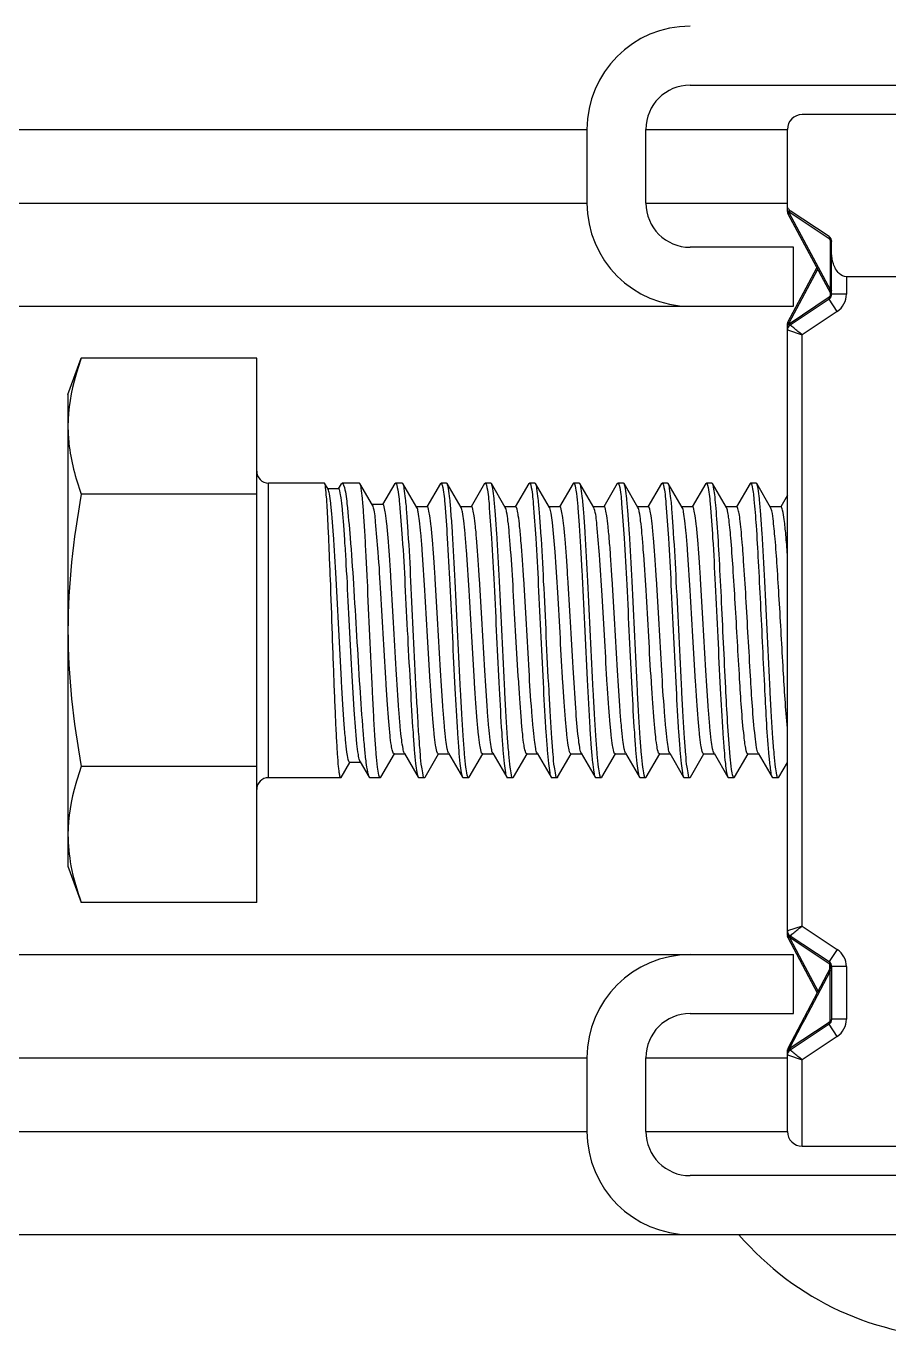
# Model space of a CAD drawing. Extents: x 1247970 to 1725648, y 860327 to 1277876.
# Drawn here: x 1322258.9 to 1322407.8, y 1196348.7 to 1196575.2 of the extents above; entities that cross this region are included whole.
import ezdxf

# ---------------------------------------------------------------- set-up
doc = ezdxf.new("R2010")
doc.units = 0
doc.header["$LTSCALE"] = 1000
doc.header["$MEASUREMENT"] = 0
doc.layers.get('0').update_dxf_attribs({"color": 254})
doc.layers.add('TK', color=4, linetype='Continuous')

# ---------------------------------------------------------------- blocks, each defined once
blk = doc.blocks.new('A$C7BF01818')
at = {"linetype": 'Continuous'}
for p, q in [((1709.85, 3075.53), (1882.92, 3075.53)), ((1764.83, 3070.44), (1729.19, 3070.44)), ((-2095.18, 3067.89), (1692.03, 3067.89)), ((1692.03, 3067.89), (1692.03, 3055.16)), ((1702.22, 3067.89), (1726.65, 3067.89)), ((1702.22, 3055.16), (1702.22, 3067.89)), ((1726.65, 3054.59), (1726.65, 3067.89)), ((-2095.18, 3055.16), (1692.03, 3055.16)), ((1702.22, 3055.16), (1726.65, 3055.16)), ((1726.65, 3053.68), (1726.65, 3054.41)), ((1726.78, 3053.5), (1726.82, 3053.49)), ((1733.88, 3048.98), (1726.94, 3053.61)), ((1726.94, 3053.43), (1726.94, 3053.61)), ((1733.83, 3049.36), (1727.1, 3053.84)), ((1726.74, 3053.32), (1726.94, 3053.43)), ((1726.74, 3053.32), (1734.1, 3039.58)), ((1726.82, 3053.49), (1726.93, 3053.48)), ((1726.94, 3053.43), (1734, 3040.25)), ((1727.67, 3047.53), (1709.85, 3047.53)), ((1727.67, 3037.35), (1727.67, 3047.53)), ((1734, 3048.77), (1734, 3040.25)), ((1734.28, 3039.42), (1734.28, 3048.51)), ((1726.74, 3034.61), (1731.75, 3043.97)), ((1726.94, 3034.5), (1731.88, 3043.73)), ((1764.83, 3042.44), (1736.83, 3042.44)), ((1736.83, 3042.44), (1736.83, 3039.42)), ((1734, 3040.25), (1734.05, 3040.02)), ((1734.05, 3040.02), (1734.1, 3039.82)), ((1726.94, 3034.32), (1733.88, 3038.95)), ((1733.83, 3038.57), (1727.1, 3034.09)), ((1735.24, 3036.46), (1733.83, 3038.57)), ((1734, 3039.78), (1734, 3039.17)), ((1734, 3039.17), (1734.2, 3039.25)), ((1734.1, 3039.82), (1734.12, 3039.74)), ((1736.83, 3039.42), (1734.28, 3039.42)), ((-2130.81, 3037.35), (1727.67, 3037.35)), ((1735.24, 3036.46), (1729.19, 3032.42)), ((1726.65, 3033.25), (1726.65, 3034.25)), ((1726.65, 2928.65), (1726.65, 3033.24)), ((1726.65, 3033.24), (1729.19, 3032.42)), ((1726.94, 3034.5), (1726.74, 3034.61)), ((1726.78, 3034.43), (1726.82, 3034.44)), ((1726.82, 3034.44), (1726.93, 3034.45)), ((1726.94, 3034.32), (1726.94, 3034.5)), ((1729.19, 2930.29), (1729.19, 3032.42)), ((1602.44, 3022.08), (1604.74, 3028.38)), ((1635.02, 3028.38), (1604.74, 3028.38)), ((1635.02, 2934.33), (1635.02, 3028.38)), ((1602.44, 3022.08), (1602.44, 2940.63)), ((1646.7, 3006.81), (1637.06, 3006.81)), ((1646.7, 3006.81), (1637.06, 3006.81)), ((1637.06, 2955.9), (1637.06, 3006.81)), ((1646.75, 3006.77), (1646.7, 3006.81)), ((1647.35, 3005.74), (1646.75, 3006.77)), ((1649.58, 3006.66), (1649.1, 3005.83)), ((1649.58, 3006.66), (1649.76, 3006.81)), ((1652.77, 3006.81), (1649.76, 3006.81)), ((1652.77, 3006.81), (1649.76, 3006.81)), ((1652.85, 3006.74), (1652.77, 3006.81)), ((1655.02, 3003), (1652.85, 3006.74)), ((1658.84, 3006.7), (1656.75, 3003.1)), ((1658.84, 3006.7), (1658.96, 3006.81)), ((1660.16, 3006.81), (1658.96, 3006.81)), ((1660.16, 3006.81), (1658.96, 3006.81)), ((1660.26, 3006.72), (1660.16, 3006.81)), ((1662.67, 3002.58), (1660.26, 3006.72)), ((1666.74, 3006.72), (1664.4, 3002.68)), ((1666.74, 3006.72), (1666.84, 3006.81)), ((1667.79, 3006.81), (1666.84, 3006.81)), ((1667.79, 3006.81), (1666.84, 3006.81)), ((1667.89, 3006.72), (1667.79, 3006.81)), ((1670.3, 3002.58), (1667.89, 3006.72)), ((1674.37, 3006.72), (1672.03, 3002.68)), ((1674.37, 3006.72), (1674.47, 3006.81)), ((1675.43, 3006.81), (1674.47, 3006.81)), ((1675.43, 3006.81), (1674.47, 3006.81)), ((1675.53, 3006.72), (1675.43, 3006.81)), ((1677.94, 3002.58), (1675.53, 3006.72)), ((1682.01, 3006.72), (1679.67, 3002.68)), ((1682.01, 3006.72), (1682.11, 3006.81)), ((1683.06, 3006.81), (1682.11, 3006.81)), ((1683.06, 3006.81), (1682.11, 3006.81)), ((1683.16, 3006.72), (1683.06, 3006.81)), ((1685.57, 3002.58), (1683.16, 3006.72)), ((1689.64, 3006.72), (1687.3, 3002.68)), ((1689.64, 3006.72), (1689.74, 3006.81)), ((1690.7, 3006.81), (1689.74, 3006.81)), ((1690.8, 3006.72), (1690.7, 3006.81)), ((1693.21, 3002.58), (1690.8, 3006.72)), ((1697.28, 3006.72), (1694.94, 3002.68)), ((1697.28, 3006.72), (1697.38, 3006.81)), ((1698.34, 3006.81), (1697.38, 3006.81)), ((1698.34, 3006.81), (1697.38, 3006.81)), ((1698.44, 3006.72), (1698.34, 3006.81)), ((1700.84, 3002.58), (1698.44, 3006.72)), ((1704.91, 3006.72), (1702.57, 3002.68)), ((1704.91, 3006.72), (1705.01, 3006.81)), ((1705.97, 3006.81), (1705.01, 3006.81)), ((1705.97, 3006.81), (1705.01, 3006.81)), ((1706.07, 3006.72), (1705.97, 3006.81)), ((1708.48, 3002.58), (1706.07, 3006.72)), ((1712.55, 3006.72), (1710.21, 3002.68)), ((1712.55, 3006.72), (1712.65, 3006.81)), ((1713.61, 3006.81), (1712.65, 3006.81)), ((1713.61, 3006.81), (1712.65, 3006.81)), ((1713.71, 3006.72), (1713.61, 3006.81)), ((1716.12, 3002.58), (1713.71, 3006.72)), ((1720.19, 3006.72), (1717.85, 3002.68)), ((1720.19, 3006.72), (1720.29, 3006.81)), ((1721.24, 3006.81), (1720.29, 3006.81)), ((1721.24, 3006.81), (1720.29, 3006.81)), ((1721.34, 3006.72), (1721.24, 3006.81)), ((1723.75, 3002.58), (1721.34, 3006.72)), ((1635.02, 3004.87), (1604.74, 3004.87)), ((1649.15, 3005.83), (1647.3, 3005.83)), ((1726.65, 3004.7), (1725.48, 3002.68)), ((1656.81, 3003.1), (1654.96, 3003.1)), ((1655.1, 3002.81), (1655.02, 3003)), ((1664.46, 3002.68), (1662.61, 3002.68)), ((1672.09, 3002.68), (1670.24, 3002.68)), ((1679.73, 3002.68), (1677.88, 3002.68)), ((1687.36, 3002.68), (1685.51, 3002.68)), ((1685.61, 3002.51), (1685.57, 3002.58)), ((1695, 3002.68), (1693.15, 3002.68)), ((1693.3, 3002.37), (1693.21, 3002.58)), ((1702.63, 3002.68), (1700.78, 3002.68)), ((1710.27, 3002.68), (1708.42, 3002.68)), ((1717.91, 3002.68), (1716.06, 3002.68)), ((1725.54, 3002.68), (1723.69, 3002.68)), ((1723.81, 3002.44), (1723.75, 3002.58)), ((1649.6, 2955.96), (1651.11, 2958.56)), ((1651.07, 2958.59), (1652.92, 2958.59)), ((1651.11, 2958.56), (1651.13, 2958.59)), ((1652.87, 2958.68), (1652.8, 2958.84)), ((1652.87, 2958.68), (1654.41, 2956.03)), ((1656.44, 2955.99), (1658.79, 2960.01)), ((1658.73, 2960.01), (1660.58, 2960.01)), ((1660.52, 2960.12), (1662.91, 2955.99)), ((1664.08, 2955.99), (1666.42, 2960.03)), ((1666.37, 2960.03), (1668.21, 2960.03)), ((1668.15, 2960.13), (1670.55, 2955.99)), ((1671.71, 2955.99), (1674.06, 2960.03)), ((1674, 2960.03), (1675.85, 2960.03)), ((1675.79, 2960.13), (1678.19, 2955.99)), ((1679.35, 2955.99), (1681.7, 2960.03)), ((1681.64, 2960.03), (1683.49, 2960.03)), ((1683.43, 2960.13), (1685.83, 2955.99)), ((1686.98, 2955.99), (1689.33, 2960.03)), ((1689.27, 2960.03), (1691.12, 2960.03)), ((1691.06, 2960.13), (1691.01, 2960.23)), ((1691.06, 2960.13), (1693.46, 2955.99)), ((1694.62, 2955.99), (1696.97, 2960.03)), ((1696.91, 2960.03), (1698.76, 2960.03)), ((1698.7, 2960.13), (1701.1, 2955.99)), ((1702.25, 2955.99), (1704.6, 2960.03)), ((1704.54, 2960.03), (1706.39, 2960.03)), ((1706.33, 2960.13), (1708.73, 2955.99)), ((1709.89, 2955.99), (1712.24, 2960.03)), ((1712.18, 2960.03), (1714.03, 2960.03)), ((1713.97, 2960.13), (1716.37, 2955.99)), ((1717.52, 2955.99), (1719.87, 2960.03)), ((1719.81, 2960.03), (1721.66, 2960.03)), ((1721.6, 2960.13), (1724, 2955.99)), ((1725.16, 2955.99), (1726.65, 2958.55)), ((1635.02, 2957.84), (1604.74, 2957.84)), ((1649.54, 2955.9), (1637.06, 2955.9)), ((1649.54, 2955.9), (1637.06, 2955.9)), ((1649.6, 2955.96), (1649.54, 2955.9)), ((1654.41, 2956.03), (1654.55, 2955.9)), ((1656.35, 2955.9), (1654.55, 2955.9)), ((1656.35, 2955.9), (1654.55, 2955.9)), ((1656.44, 2955.99), (1656.35, 2955.9)), ((1662.91, 2955.99), (1663.01, 2955.9)), ((1663.98, 2955.9), (1663.01, 2955.9)), ((1663.98, 2955.9), (1663.01, 2955.9)), ((1664.08, 2955.99), (1663.98, 2955.9)), ((1670.55, 2955.99), (1670.65, 2955.9)), ((1671.61, 2955.9), (1670.65, 2955.9)), ((1671.61, 2955.9), (1670.65, 2955.9)), ((1671.71, 2955.99), (1671.61, 2955.9)), ((1678.19, 2955.99), (1678.29, 2955.9)), ((1679.25, 2955.9), (1678.29, 2955.9)), ((1679.25, 2955.9), (1678.29, 2955.9)), ((1679.35, 2955.99), (1679.25, 2955.9)), ((1685.83, 2955.99), (1685.93, 2955.9)), ((1686.88, 2955.9), (1685.93, 2955.9)), ((1686.88, 2955.9), (1685.93, 2955.9)), ((1686.95, 2955.94), (1686.88, 2955.9)), ((1686.98, 2955.99), (1686.95, 2955.94)), ((1693.46, 2955.99), (1693.56, 2955.9)), ((1694.52, 2955.9), (1693.56, 2955.9)), ((1694.52, 2955.9), (1693.56, 2955.9)), ((1694.62, 2955.99), (1694.52, 2955.9)), ((1701.1, 2955.99), (1701.2, 2955.9)), ((1702.15, 2955.9), (1701.2, 2955.9)), ((1702.15, 2955.9), (1701.2, 2955.9)), ((1702.25, 2955.99), (1702.15, 2955.9)), ((1708.73, 2955.99), (1708.83, 2955.9)), ((1709.79, 2955.9), (1708.83, 2955.9)), ((1709.79, 2955.9), (1708.83, 2955.9)), ((1709.89, 2955.99), (1709.79, 2955.9)), ((1716.37, 2955.99), (1716.47, 2955.9)), ((1717.42, 2955.9), (1716.47, 2955.9)), ((1717.42, 2955.9), (1716.47, 2955.9)), ((1717.52, 2955.99), (1717.42, 2955.9)), ((1724, 2955.99), (1724.1, 2955.9)), ((1725.06, 2955.9), (1724.1, 2955.9)), ((1725.06, 2955.9), (1724.1, 2955.9)), ((1725.16, 2955.99), (1725.06, 2955.9)), ((1602.44, 2940.63), (1604.74, 2934.33)), ((1635.02, 2934.33), (1604.74, 2934.33)), ((1729.19, 2930.29), (1726.65, 2929.47)), ((1726.68, 2929.06), (1726.65, 2929.47)), ((1726.78, 2928.71), (1726.68, 2929.06)), ((1729.19, 2930.29), (1735.24, 2926.25)), ((1726.74, 2928.3), (1726.66, 2928.53)), ((1726.74, 2928.3), (1726.94, 2928.4)), ((1726.74, 2928.3), (1731.79, 2918.74)), ((1726.75, 2928.5), (1726.77, 2928.49)), ((1726.77, 2928.49), (1726.82, 2928.47)), ((1726.82, 2928.47), (1726.87, 2928.47)), ((1726.87, 2928.47), (1726.93, 2928.46)), ((1726.98, 2928.56), (1726.89, 2928.43)), ((1727, 2928.54), (1726.91, 2928.41)), ((1726.94, 2928.4), (1726.92, 2928.42)), ((1726.99, 2928.34), (1726.94, 2928.4)), ((1727.05, 2928.49), (1726.96, 2928.35)), ((1727.14, 2928.23), (1726.99, 2928.34)), ((1726.99, 2928.34), (1729.2, 2924.16)), ((1727.02, 2928.68), (1727.07, 2928.62)), ((1727.1, 2928.62), (1733.83, 2924.14)), ((1727.17, 2928.4), (1727.1, 2928.25)), ((1733.87, 2923.74), (1727.14, 2928.23)), ((-2130.81, 2925.36), (1727.67, 2925.36)), ((1727.67, 2915.18), (1727.67, 2925.36)), ((1735.24, 2926.25), (1733.83, 2924.14)), ((1734.1, 2923.13), (1726.74, 2909.17)), ((1729.2, 2924.16), (1731.93, 2919)), ((1729.63, 2914.15), (1734, 2922.46)), ((1733.9, 2923.92), (1733.83, 2923.77)), ((1733.98, 2922.89), (1733.98, 2923.53)), ((1734.14, 2923.47), (1733.97, 2923.49)), ((1734, 2922.46), (1734.05, 2922.69)), ((1734.01, 2913.95), (1734, 2922.46)), ((1734.05, 2922.69), (1734.1, 2922.89)), ((1734.18, 2923.05), (1734.1, 2923.01)), ((1734.1, 2922.89), (1734.12, 2922.97)), ((1734.2, 2923.44), (1734.14, 2923.47)), ((1736.83, 2923.29), (1734.28, 2923.29)), ((1734.28, 2923.29), (1734.28, 2914.2)), ((1736.83, 2923.29), (1736.83, 2914.2)), ((1709.85, 2915.18), (1727.67, 2915.18)), ((1727, 2909.15), (1729.21, 2913.35)), ((1733.83, 2913.35), (1727.1, 2908.86)), ((1727.14, 2909.26), (1733.67, 2913.59)), ((1729.21, 2913.35), (1729.63, 2914.15)), ((1733.67, 2913.59), (1733.9, 2913.74)), ((1735.24, 2911.23), (1733.83, 2913.35)), ((1736.83, 2914.2), (1734.28, 2914.2)), ((1735.24, 2911.23), (1729.19, 2907.2)), ((1726.65, 2894.82), (1726.65, 2908.82)), ((1726.74, 2909.17), (1726.66, 2908.94)), ((1726.72, 2908.41), (1726.87, 2908.85)), ((1726.89, 2909.1), (1726.74, 2909.18)), ((1726.79, 2909.01), (1726.95, 2909.06)), ((1726.95, 2909.06), (1726.89, 2909.1)), ((1726.89, 2908.93), (1726.93, 2909.07)), ((1726.93, 2909.07), (1726.97, 2909.11)), ((1727.05, 2909), (1726.96, 2909.13)), ((1726.97, 2909.11), (1727, 2909.15)), ((1727, 2909.15), (1727.14, 2909.26)), ((-2129.79, 2907.54), (1692.03, 2907.54)), ((1692.03, 2907.54), (1692.03, 2894.82)), ((1702.22, 2907.54), (1726.65, 2907.54)), ((1702.22, 2894.82), (1702.22, 2907.54)), ((1726.65, 2908.02), (1729.19, 2907.2)), ((1729.19, 2892.27), (1729.19, 2907.2)), ((-2129.79, 2894.82), (1692.03, 2894.82)), ((1702.22, 2894.82), (1726.65, 2894.82)), ((1729.19, 2892.27), (1764.83, 2892.27)), ((1882.92, 2887.18), (1709.85, 2887.18)), ((-2286.06, 2877), (1882.92, 2877))]:
    blk.add_line(p, q, dxfattribs=at)
for points in [[(1733.88, 3048.98), (1733.91, 3048.96), (1733.93, 3048.94), (1733.94, 3048.92), (1733.96, 3048.9), (1733.97, 3048.87), (1733.99, 3048.84), (1733.99, 3048.8), (1734, 3048.77)], [(1734, 3039.17), (1734, 3039.14), (1733.99, 3039.11), (1733.98, 3039.08), (1733.97, 3039.06), (1733.96, 3039.03), (1733.94, 3039), (1733.91, 3038.98), (1733.88, 3038.95)], [(1733.98, 2923.53), (1733.98, 2923.56), (1733.97, 2923.59), (1733.96, 2923.62), (1733.95, 2923.66), (1733.93, 2923.69), (1733.9, 2923.72), (1733.87, 2923.74)], [(1733.9, 2913.74), (1733.93, 2913.76), (1733.95, 2913.78), (1733.97, 2913.8), (1733.99, 2913.83), (1734, 2913.87), (1734.01, 2913.91), (1734.01, 2913.95)]]:
    blk.add_lwpolyline(points, dxfattribs=at)
for centre, radius, start, end in [((1709.85, 3067.89), 17.82, 90, 180), ((1709.85, 3067.89), 7.64, 90, 180), ((1729.19, 3067.89), 2.55, 90, 180), ((1709.85, 3055.16), 17.82, 180, 270), ((1709.85, 3055.16), 7.64, 180, 270), ((1727.41, 3053.68), 0.764, 180, 208.1839), ((1727.67, 3054.69), 1.02, 215.4223, 236.3099), ((1726.97, 3054.37), 0.899, 267.1829, 268.3102), ((1733.27, 3048.51), 1.02, 0, 56.3099), ((1733.43, 3048.71), 0.764, 4.2888, 27.2678), ((1733.27, 3039.42), 1.02, 303.6901, 0), ((1733.43, 3039.22), 0.764, 309.7814, 28.1839), ((1733.27, 3039.42), 3.56, 303.6901, 0), ((1727.41, 3034.25), 0.764, 151.8161, 180), ((1727.67, 3033.24), 1.02, 123.6901, 180), ((1726.97, 3033.56), 0.899, 91.6961, 92.8199), ((1637.06, 3008.84), 2.04, 180, 270), ((1637.06, 2953.87), 2.04, 90, 180), ((1727.67, 2929.47), 1.02, 180, 236.3099), ((1727.4, 2928.65), 0.755, 180.0682, 189.4738), ((1728.42, 2929.32), 1.75, 200.3577, 204.6838), ((1728.26, 2929.25), 1.57, 204.7071, 208.0118), ((1728.14, 2929.18), 1.44, 208.005, 212.0404), ((1709.85, 2907.54), 17.82, 90, 180), ((1733.27, 2923.29), 3.56, 0, 56.3099), ((1733.27, 2923.29), 1.02, 0, 56.3099), ((1733.43, 2923.48), 0.764, 332.1663, 50.2379), ((1709.85, 2907.54), 7.64, 90, 180), ((1733.27, 2914.2), 1.02, 303.6901, 0), ((1733.43, 2914), 0.764, 316.3858, 355.1019), ((1733.27, 2914.2), 3.56, 303.6901, 0), ((1727.4, 2908.82), 0.755, 170.5445, 179.9316), ((1727.67, 2908.02), 1.02, 123.6901, 180), ((1705.16, 2915.5), 22.7, 342.9798, 343.1822), ((1709.85, 2894.82), 17.82, 180, 270), ((1709.85, 2894.82), 7.64, 180, 270), ((1729.19, 2894.82), 2.55, 180, 270), ((1756.94, 2910.09), 50.9, 220.5827, 270)]:
    blk.add_arc(centre, radius, start, end, dxfattribs=at)
for points in [[(1726.84, 3054.1), (1726.74, 3054.24), (1726.65, 3054.41), (1726.65, 3054.59)], [(1726.94, 3053.61), (1726.84, 3053.64), (1726.68, 3053.67), (1726.68, 3053.77)], [(1733.88, 3038.95), (1733.91, 3038.86), (1733.97, 3038.71), (1733.89, 3038.65)], [(1734.12, 3039.74), (1734.18, 3039.69), (1734.27, 3039.62), (1734.27, 3039.53)], [(1726.94, 3034.32), (1726.84, 3034.29), (1726.68, 3034.26), (1726.68, 3034.16)], [(1604.74, 3004.87), (1603.33, 2997.12), (1602.44, 2989.23), (1602.44, 2981.35)], [(1602.44, 2981.35), (1602.44, 2973.48), (1603.33, 2965.59), (1604.74, 2957.84)], [(1602.44, 2946.09), (1602.44, 2944.29), (1602.62, 2942.48), (1602.95, 2940.71)], [(1602.95, 2940.71), (1603.36, 2938.54), (1603.98, 2936.41), (1604.74, 2934.33)], [(1726.65, 2908.02), (1726.65, 2908.15), (1726.68, 2908.29), (1726.72, 2908.41)]]:
    blk.add_open_spline(points, degree=3, dxfattribs=at)
for points, knots in [([(1726.65, 3053.68), (1726.65, 3053.65), (1726.66, 3053.56), (1726.74, 3053.52), (1726.78, 3053.5)], [0, 0, 0, 0, 0.428024, 1, 1, 1, 1]), ([(1726.68, 3053.77), (1726.68, 3053.78), (1726.7, 3053.81), (1726.72, 3053.83), (1726.74, 3053.84)], [0, 0, 0, 0, 0.398851, 1, 1, 1, 1]), ([(1726.94, 3053.61), (1726.92, 3053.69), (1726.88, 3053.91), (1727.06, 3053.87), (1727.1, 3053.84)], [0, 0, 0, 0, 0.652818, 1, 1, 1, 1]), ([(1733.88, 3048.98), (1733.9, 3049.05), (1733.94, 3049.15), (1733.9, 3049.3), (1733.83, 3049.28), (1733.8, 3049.27)], [0, 0, 0, 0, 0.597266, 0.7795, 1, 1, 1, 1]), ([(1734, 3048.77), (1734.07, 3048.74), (1734.17, 3048.72), (1734.27, 3048.6), (1734.22, 3048.55), (1734.19, 3048.54)], [0, 0, 0, 0, 0.597112, 0.779449, 1, 1, 1, 1]), ([(1736.83, 3042.44), (1736.37, 3042.44), (1735.3, 3043.04), (1734.51, 3044.61), (1734.28, 3045.87), (1734.28, 3046.48)], [0, 0, 0, 0, 0.269246, 0.644112, 1, 1, 1, 1]), ([(1734, 3040.25), (1734.07, 3040.23), (1734.17, 3040.21), (1734.27, 3040.09), (1734.22, 3040.04), (1734.19, 3040.03)], [0, 0, 0, 0, 0.597112, 0.779449, 1, 1, 1, 1]), ([(1733.89, 3038.65), (1733.88, 3038.65), (1733.85, 3038.64), (1733.82, 3038.65), (1733.8, 3038.66)], [0, 0, 0, 0, 0.397127, 1, 1, 1, 1]), ([(1734.12, 3039.74), (1734.13, 3039.7), (1734.14, 3039.66), (1734.1, 3039.58), (1734.11, 3039.58)], [0, 0, 0, 0, 0.746688, 1, 1, 1, 1]), ([(1726.65, 3034.25), (1726.65, 3034.28), (1726.66, 3034.37), (1726.74, 3034.42), (1726.78, 3034.43)], [0, 0, 0, 0, 0.428037, 1, 1, 1, 1]), ([(1726.68, 3034.16), (1726.68, 3034.15), (1726.7, 3034.12), (1726.72, 3034.1), (1726.74, 3034.09)], [0, 0, 0, 0, 0.398814, 1, 1, 1, 1]), ([(1727.1, 3034.09), (1727.07, 3034.06), (1726.89, 3034.03), (1726.92, 3034.24), (1726.94, 3034.32)], [0, 0, 0, 0, 0.340985, 1, 1, 1, 1]), ([(1729.19, 3032.42), (1728.71, 3032.81), (1727.99, 3033.34), (1727.33, 3033.94), (1727.1, 3034.09)], [0, 0, 0, 0, 0.698346, 1, 1, 1, 1]), ([(1604.74, 3028.38), (1604.39, 3027.42), (1603.13, 3023.62), (1602.44, 3019.6), (1602.44, 3016.62)], [0, 0, 0, 0, 0.255696, 1, 1, 1, 1]), ([(1602.44, 3016.62), (1602.44, 3015.63), (1602.66, 3011.63), (1603.71, 3007.7), (1604.74, 3004.87)], [0, 0, 0, 0, 0.246324, 1, 1, 1, 1]), ([(1649.54, 2955.9), (1649.49, 2955.9), (1649.41, 2956.11), (1649.33, 2956.43), (1649.24, 2957.04), (1649.11, 2958.25), (1648.96, 2960.31), (1648.78, 2963.33), (1648.61, 2967.02), (1648.44, 2971.24), (1648.26, 2975.84), (1648.03, 2982.22), (1647.82, 2988.52), (1647.58, 2994.5), (1647.42, 2998.36), (1647.25, 3001.59), (1647.13, 3004.09), (1646.92, 3005.7), (1646.88, 3006.55), (1646.75, 3006.77)], [0, 0, 0, 0, 0.002951, 0.010116, 0.021738, 0.037762, 0.082448, 0.142583, 0.215964, 0.299879, 0.391229, 0.486637, 0.675466, 0.7619, 0.838668, 0.90293, 0.952317, 0.985033, 1, 1, 1, 1]), ([(1649.76, 3006.81), (1649.78, 3006.81), (1649.94, 3006.73), (1649.99, 3006.55), (1650.03, 3006.42)], [0, 0, 0, 0, 0.150035, 1, 1, 1, 1]), ([(1650.03, 3006.42), (1650.39, 3005.42), (1650.69, 3002.34), (1651.26, 2996.69), (1651.74, 2989.04), (1652.27, 2980.44), (1652.77, 2971.95), (1653.21, 2965.45), (1653.59, 2961.12), (1653.83, 2958.76), (1654.09, 2957.14), (1654.26, 2956.29), (1654.41, 2956.03)], [0, 0, 0, 0, 0.06307, 0.180701, 0.338356, 0.516131, 0.69152, 0.842311, 0.902341, 0.949485, 0.982305, 1, 1, 1, 1]), ([(1656.35, 2955.9), (1656.29, 2955.9), (1656.19, 2956.1), (1656.04, 2956.67), (1655.84, 2958.05), (1655.64, 2960.25), (1655.42, 2963.25), (1655.2, 2966.91), (1654.9, 2972.7), (1654.55, 2980.46), (1654.21, 2988.27), (1653.92, 2994.24), (1653.71, 2998.12), (1653.5, 3001.38), (1653.32, 3003.93), (1653.09, 3005.61), (1652.99, 3006.49), (1652.85, 3006.74)], [0, 0, 0, 0, 0.003203, 0.010405, 0.037848, 0.082099, 0.141628, 0.214286, 0.297431, 0.48276, 0.670759, 0.75715, 0.834182, 0.89904, 0.949368, 0.983374, 1, 1, 1, 1]), ([(1658.96, 3006.81), (1658.98, 3006.81), (1659.13, 3006.72), (1659.15, 3006.55), (1659.19, 3006.42)], [0, 0, 0, 0, 0.135886, 1, 1, 1, 1]), ([(1659.19, 3006.42), (1659.5, 3005.39), (1659.74, 3002.3), (1660.23, 2996.6), (1660.64, 2988.9), (1661.08, 2980.25), (1661.52, 2971.74), (1661.89, 2965.24), (1662.21, 2960.93), (1662.41, 2958.61), (1662.64, 2957.06), (1662.77, 2956.23), (1662.91, 2955.99)], [0, 0, 0, 0, 0.063375, 0.181971, 0.340855, 0.519717, 0.695659, 0.846147, 0.905638, 0.951967, 0.983694, 1, 1, 1, 1]), ([(1663.98, 2955.9), (1663.8, 2955.9), (1663.69, 2956.81), (1663.44, 2957.92), (1663.25, 2960.28), (1663.02, 2963.2), (1662.8, 2966.86), (1662.48, 2972.62), (1662.11, 2980.36), (1661.68, 2989.46), (1661.31, 2996.54), (1660.98, 3001.28), (1660.78, 3003.84), (1660.53, 3005.56), (1660.41, 3006.46), (1660.26, 3006.72)], [0, 0, 0, 0, 0.010167, 0.037489, 0.081532, 0.140785, 0.213126, 0.295935, 0.480654, 0.668333, 0.831919, 0.89709, 0.947898, 0.98255, 1, 1, 1, 1]), ([(1666.84, 3006.81), (1666.86, 3006.81), (1666.99, 3006.72), (1667.01, 3006.55), (1667.05, 3006.43)], [0, 0, 0, 0, 0.128921, 1, 1, 1, 1]), ([(1667.05, 3006.43), (1667.33, 3005.4), (1667.55, 3002.32), (1668, 2996.61), (1668.38, 2988.91), (1668.8, 2980.25), (1669.21, 2971.73), (1669.56, 2965.23), (1669.87, 2960.92), (1670.07, 2958.6), (1670.29, 2957.05), (1670.42, 2956.23), (1670.55, 2955.99)], [0, 0, 0, 0, 0.063087, 0.181639, 0.340635, 0.519701, 0.695835, 0.84643, 0.905918, 0.952201, 0.983834, 1, 1, 1, 1]), ([(1671.61, 2955.9), (1671.44, 2955.9), (1671.33, 2956.81), (1671.08, 2957.92), (1670.89, 2960.28), (1670.66, 2963.2), (1670.44, 2966.86), (1670.12, 2972.62), (1669.75, 2980.36), (1669.31, 2989.46), (1668.95, 2996.54), (1668.61, 3001.28), (1668.41, 3003.84), (1668.17, 3005.56), (1668.04, 3006.46), (1667.89, 3006.72)], [0, 0, 0, 0, 0.010167, 0.03749, 0.081534, 0.140787, 0.213129, 0.295938, 0.480653, 0.668329, 0.831916, 0.897087, 0.947896, 0.982549, 1, 1, 1, 1]), ([(1674.47, 3006.81), (1674.49, 3006.81), (1674.63, 3006.72), (1674.65, 3006.55), (1674.68, 3006.42)], [0, 0, 0, 0, 0.128235, 1, 1, 1, 1]), ([(1674.68, 3006.42), (1674.97, 3005.39), (1675.19, 3002.3), (1675.64, 2996.59), (1676.02, 2988.89), (1676.44, 2980.23), (1676.85, 2971.72), (1677.2, 2965.22), (1677.51, 2960.91), (1677.7, 2958.6), (1677.93, 2957.05), (1678.05, 2956.23), (1678.19, 2955.99)], [0, 0, 0, 0, 0.063316, 0.181997, 0.341025, 0.520037, 0.696067, 0.846552, 0.905991, 0.952236, 0.983844, 1, 1, 1, 1]), ([(1679.25, 2955.9), (1679.07, 2955.9), (1678.97, 2956.81), (1678.71, 2957.92), (1678.53, 2960.28), (1678.29, 2963.2), (1678.07, 2966.86), (1677.75, 2972.62), (1677.39, 2980.36), (1676.95, 2989.46), (1676.58, 2996.54), (1676.25, 3001.28), (1676.05, 3003.84), (1675.8, 3005.56), (1675.68, 3006.46), (1675.53, 3006.72)], [0, 0, 0, 0, 0.010168, 0.037491, 0.081536, 0.140789, 0.21313, 0.295938, 0.480653, 0.668326, 0.831916, 0.897088, 0.947896, 0.982549, 1, 1, 1, 1]), ([(1682.11, 3006.81), (1682.13, 3006.81), (1682.27, 3006.72), (1682.29, 3006.55), (1682.32, 3006.42)], [0, 0, 0, 0, 0.128295, 1, 1, 1, 1]), ([(1682.32, 3006.42), (1682.6, 3005.39), (1682.82, 3002.3), (1683.28, 2996.59), (1683.65, 2988.89), (1684.07, 2980.23), (1684.48, 2971.72), (1684.83, 2965.22), (1685.15, 2960.91), (1685.34, 2958.6), (1685.57, 2957.05), (1685.69, 2956.23), (1685.83, 2955.99)], [0, 0, 0, 0, 0.063296, 0.181967, 0.340994, 0.520007, 0.696046, 0.846539, 0.905983, 0.952231, 0.983843, 1, 1, 1, 1]), ([(1686.88, 2955.9), (1686.71, 2955.9), (1686.6, 2956.81), (1686.35, 2957.92), (1686.16, 2960.28), (1685.93, 2963.2), (1685.71, 2966.86), (1685.39, 2972.62), (1685.02, 2980.36), (1684.59, 2989.46), (1684.22, 2996.54), (1683.88, 3001.28), (1683.68, 3003.84), (1683.44, 3005.56), (1683.31, 3006.46), (1683.16, 3006.72)], [0, 0, 0, 0, 0.010168, 0.037491, 0.081536, 0.140789, 0.213127, 0.295934, 0.48065, 0.668323, 0.831915, 0.897089, 0.947897, 0.982549, 1, 1, 1, 1]), ([(1689.74, 3006.81), (1689.92, 3006.81), (1690.02, 3005.9), (1690.28, 3004.79), (1690.46, 3002.43), (1690.7, 2999.51), (1690.92, 2995.85), (1691.24, 2990.09), (1691.6, 2982.35), (1692.04, 2973.25), (1692.41, 2966.17), (1692.74, 2961.43), (1692.94, 2958.87), (1693.19, 2957.15), (1693.31, 2956.25), (1693.46, 2955.99)], [0, 0, 0, 0, 0.010166, 0.037484, 0.08152, 0.140763, 0.213093, 0.295889, 0.480581, 0.668245, 0.831839, 0.897021, 0.947847, 0.982523, 1, 1, 1, 1]), ([(1694.52, 2955.9), (1694.34, 2955.9), (1694.24, 2956.81), (1693.98, 2957.92), (1693.8, 2960.28), (1693.56, 2963.2), (1693.34, 2966.86), (1693.03, 2972.62), (1692.66, 2980.36), (1692.22, 2989.46), (1691.85, 2996.54), (1691.52, 3001.28), (1691.32, 3003.84), (1691.07, 3005.56), (1690.95, 3006.46), (1690.8, 3006.72)], [0, 0, 0, 0, 0.010167, 0.03749, 0.081533, 0.140786, 0.213125, 0.29593, 0.480648, 0.668327, 0.831919, 0.897092, 0.947899, 0.98255, 1, 1, 1, 1]), ([(1697.38, 3006.81), (1697.4, 3006.81), (1697.54, 3006.72), (1697.56, 3006.55), (1697.59, 3006.42)], [0, 0, 0, 0, 0.128588, 1, 1, 1, 1]), ([(1697.59, 3006.42), (1697.87, 3005.39), (1698.09, 3002.31), (1698.55, 2996.6), (1698.92, 2988.9), (1699.34, 2980.24), (1699.75, 2971.73), (1700.1, 2965.22), (1700.42, 2960.92), (1700.61, 2958.6), (1700.84, 2957.05), (1700.96, 2956.23), (1701.1, 2955.99)], [0, 0, 0, 0, 0.063196, 0.181812, 0.340829, 0.519869, 0.695955, 0.846489, 0.905953, 0.952218, 0.983839, 1, 1, 1, 1]), ([(1702.15, 2955.9), (1701.98, 2955.9), (1701.87, 2956.81), (1701.62, 2957.92), (1701.43, 2960.28), (1701.2, 2963.2), (1700.98, 2966.86), (1700.66, 2972.62), (1700.29, 2980.36), (1699.86, 2989.46), (1699.49, 2996.54), (1699.16, 3001.28), (1698.95, 3003.84), (1698.71, 3005.56), (1698.58, 3006.46), (1698.44, 3006.72)], [0, 0, 0, 0, 0.010167, 0.037489, 0.081532, 0.140785, 0.213125, 0.295932, 0.480651, 0.668331, 0.831919, 0.897092, 0.947899, 0.98255, 1, 1, 1, 1]), ([(1705.01, 3006.81), (1705.03, 3006.81), (1705.17, 3006.72), (1705.19, 3006.55), (1705.23, 3006.42)], [0, 0, 0, 0, 0.128737, 1, 1, 1, 1]), ([(1705.23, 3006.42), (1705.51, 3005.4), (1705.73, 3002.31), (1706.18, 2996.6), (1706.56, 2988.9), (1706.98, 2980.25), (1707.39, 2971.73), (1707.74, 2965.22), (1708.05, 2960.92), (1708.25, 2958.6), (1708.47, 2957.05), (1708.6, 2956.23), (1708.73, 2955.99)], [0, 0, 0, 0, 0.063147, 0.181734, 0.340741, 0.519794, 0.695902, 0.846464, 0.905938, 0.952211, 0.983837, 1, 1, 1, 1]), ([(1709.79, 2955.9), (1709.62, 2955.9), (1709.51, 2956.81), (1709.25, 2957.92), (1709.07, 2960.28), (1708.83, 2963.2), (1708.61, 2966.86), (1708.3, 2972.62), (1707.93, 2980.36), (1707.49, 2989.46), (1707.12, 2996.54), (1706.79, 3001.28), (1706.59, 3003.84), (1706.34, 3005.56), (1706.22, 3006.46), (1706.07, 3006.72)], [0, 0, 0, 0, 0.010167, 0.037489, 0.081532, 0.140785, 0.213126, 0.295935, 0.480654, 0.668333, 0.831919, 0.89709, 0.947898, 0.98255, 1, 1, 1, 1]), ([(1712.65, 3006.81), (1712.67, 3006.81), (1712.81, 3006.72), (1712.83, 3006.55), (1712.86, 3006.43)], [0, 0, 0, 0, 0.128938, 1, 1, 1, 1]), ([(1712.86, 3006.43), (1713.14, 3005.4), (1713.36, 3002.32), (1713.82, 2996.61), (1714.19, 2988.91), (1714.61, 2980.25), (1715.02, 2971.73), (1715.37, 2965.23), (1715.69, 2960.92), (1715.88, 2958.6), (1716.11, 2957.05), (1716.23, 2956.23), (1716.37, 2955.99)], [0, 0, 0, 0, 0.063081, 0.18163, 0.340625, 0.519692, 0.695829, 0.846427, 0.905917, 0.9522, 0.983834, 1, 1, 1, 1]), ([(1716.77, 2959.54), (1716.4, 2963.5), (1716.07, 2970.06), (1715.61, 2979.26), (1715.25, 2986.96), (1714.89, 2994.1), (1714.57, 2999.39), (1714.3, 3002.82), (1714.13, 3004.64), (1713.94, 3005.88), (1713.82, 3006.53), (1713.71, 3006.72)], [0, 0, 0, 0, 0.252161, 0.416076, 0.584483, 0.740872, 0.869929, 0.920133, 0.959078, 0.985857, 1, 1, 1, 1]), ([(1720.29, 3006.81), (1720.3, 3006.81), (1720.44, 3006.72), (1720.46, 3006.55), (1720.5, 3006.42)], [0, 0, 0, 0, 0.12875, 1, 1, 1, 1]), ([(1720.5, 3006.42), (1720.72, 3005.63), (1720.93, 3003.28), (1721.3, 2998.9), (1721.63, 2992.91), (1722.1, 2983.4), (1722.64, 2972.15), (1723.09, 2963.33), (1723.45, 2959.54)], [0, 0, 0, 0, 0.052886, 0.149442, 0.281065, 0.43581, 0.75749, 1, 1, 1, 1]), ([(1725.06, 2955.9), (1724.89, 2955.9), (1724.78, 2956.81), (1724.53, 2957.92), (1724.34, 2960.28), (1724.1, 2963.2), (1723.88, 2966.86), (1723.57, 2972.62), (1723.2, 2980.36), (1722.76, 2989.46), (1722.39, 2996.54), (1722.06, 3001.28), (1721.86, 3003.84), (1721.62, 3005.56), (1721.49, 3006.46), (1721.34, 3006.72)], [0, 0, 0, 0, 0.010168, 0.037491, 0.081536, 0.140789, 0.213129, 0.295937, 0.480652, 0.668324, 0.831915, 0.897088, 0.947896, 0.982549, 1, 1, 1, 1]), ([(1651.07, 2958.59), (1650.9, 2958.59), (1650.77, 2959.44), (1650.53, 2960.52), (1650.33, 2962.74), (1650.09, 2965.51), (1649.87, 2968.95), (1649.55, 2974.35), (1649.18, 2981.54), (1648.74, 2989.94), (1648.37, 2996.44), (1648.05, 3000.77), (1647.85, 3003.1), (1647.62, 3004.67), (1647.49, 3005.5), (1647.35, 3005.74)], [0, 0, 0, 0, 0.010638, 0.038746, 0.083847, 0.144273, 0.217727, 0.301428, 0.486809, 0.673399, 0.834683, 0.898635, 0.948444, 0.982519, 1, 1, 1, 1]), ([(1652.8, 2958.84), (1652.68, 2959.18), (1652.52, 2960.17), (1652.16, 2963.09), (1651.81, 2968.3), (1651.38, 2975.79), (1650.95, 2984.16), (1650.59, 2991.14), (1650.28, 2996.27), (1650.06, 2999.49), (1649.84, 3002.04), (1649.65, 3004.08), (1649.43, 3005.06), (1649.3, 3005.83), (1649.15, 3005.83)], [0, 0, 0, 0, 0.023275, 0.063293, 0.187385, 0.354391, 0.540467, 0.719648, 0.798881, 0.867569, 0.923461, 0.964786, 0.990347, 1, 1, 1, 1]), ([(1658.73, 2960.01), (1658.58, 2960.01), (1658.43, 2960.72), (1658.22, 2961.65), (1658.01, 2963.54), (1657.79, 2965.91), (1657.57, 2968.88), (1657.26, 2973.58), (1656.9, 2979.93), (1656.47, 2987.49), (1656.09, 2994.25), (1655.61, 2999.24), (1655.4, 3001.94), (1655.1, 3002.81)], [0, 0, 0, 0, 0.010189, 0.036519, 0.078824, 0.135751, 0.205355, 0.285232, 0.464479, 0.648924, 0.813434, 0.935815, 1, 1, 1, 1]), ([(1660.52, 2960.12), (1660.38, 2960.35), (1660.24, 2961.16), (1660, 2962.67), (1659.79, 2964.88), (1659.46, 2968.94), (1659.09, 2974.95), (1658.66, 2982.64), (1658.29, 2989.15), (1657.97, 2993.98), (1657.75, 2997.03), (1657.53, 2999.47), (1657.32, 3001.42), (1657.11, 3002.37), (1656.96, 3003.1), (1656.81, 3003.1)], [0, 0, 0, 0, 0.019048, 0.055079, 0.107031, 0.173073, 0.337466, 0.524663, 0.707865, 0.789695, 0.861036, 0.919377, 0.962707, 0.98964, 1, 1, 1, 1]), ([(1666.37, 2960.03), (1666.22, 2960.03), (1666.06, 2960.76), (1665.85, 2961.71), (1665.64, 2963.65), (1665.42, 2966.08), (1665.19, 2969.12), (1664.88, 2973.91), (1664.51, 2980.36), (1664.08, 2987.96), (1663.71, 2993.9), (1663.38, 2997.89), (1663.18, 3000.07), (1662.94, 3001.56), (1662.8, 3002.35), (1662.67, 3002.58)], [0, 0, 0, 0, 0.010487, 0.037673, 0.081345, 0.140061, 0.211752, 0.293859, 0.477266, 0.664157, 0.827902, 0.893593, 0.945238, 0.981049, 1, 1, 1, 1]), ([(1668.15, 2960.13), (1668.02, 2960.36), (1667.88, 2961.15), (1667.65, 2962.64), (1667.44, 2964.82), (1667.11, 2968.82), (1666.74, 2974.75), (1666.31, 2982.35), (1665.94, 2988.8), (1665.63, 2993.59), (1665.4, 2996.63), (1665.18, 2999.06), (1664.97, 3001), (1664.76, 3001.95), (1664.61, 3002.68), (1664.46, 3002.68)], [0, 0, 0, 0, 0.018981, 0.054819, 0.106484, 0.172189, 0.335941, 0.522819, 0.7062, 0.788292, 0.859969, 0.918672, 0.962335, 0.989515, 1, 1, 1, 1]), ([(1674, 2960.03), (1673.85, 2960.03), (1673.7, 2960.76), (1673.49, 2961.71), (1673.28, 2963.65), (1673.05, 2966.08), (1672.83, 2969.12), (1672.52, 2973.91), (1672.15, 2980.36), (1671.72, 2987.96), (1671.35, 2993.9), (1671.02, 2997.89), (1670.81, 3000.07), (1670.58, 3001.56), (1670.44, 3002.35), (1670.3, 3002.58)], [0, 0, 0, 0, 0.010487, 0.037673, 0.081346, 0.140061, 0.211752, 0.293859, 0.477266, 0.664158, 0.827902, 0.893593, 0.945238, 0.981049, 1, 1, 1, 1]), ([(1675.79, 2960.13), (1675.65, 2960.36), (1675.51, 2961.15), (1675.28, 2962.64), (1675.07, 2964.82), (1674.75, 2968.82), (1674.38, 2974.75), (1673.94, 2982.35), (1673.58, 2988.8), (1673.26, 2993.59), (1673.04, 2996.63), (1672.82, 2999.06), (1672.61, 3001), (1672.4, 3001.95), (1672.24, 3002.68), (1672.09, 3002.68)], [0, 0, 0, 0, 0.018981, 0.054819, 0.106484, 0.172189, 0.33594, 0.522818, 0.7062, 0.788291, 0.859968, 0.918672, 0.962335, 0.989515, 1, 1, 1, 1]), ([(1681.64, 2960.03), (1681.49, 2960.03), (1681.33, 2960.76), (1681.12, 2961.71), (1680.91, 2963.65), (1680.69, 2966.08), (1680.47, 2969.12), (1680.15, 2973.91), (1679.78, 2980.36), (1679.35, 2987.96), (1678.98, 2993.9), (1678.65, 2997.89), (1678.45, 3000.07), (1678.22, 3001.56), (1678.07, 3002.35), (1677.94, 3002.58)], [0, 0, 0, 0, 0.010487, 0.037673, 0.081345, 0.140061, 0.211752, 0.293859, 0.477266, 0.664157, 0.827902, 0.893593, 0.945238, 0.981049, 1, 1, 1, 1]), ([(1683.43, 2960.13), (1683.29, 2960.36), (1683.15, 2961.15), (1682.92, 2962.64), (1682.71, 2964.82), (1682.38, 2968.82), (1682.01, 2974.75), (1681.58, 2982.35), (1681.21, 2988.8), (1680.9, 2993.59), (1680.67, 2996.63), (1680.45, 2999.06), (1680.24, 3001), (1680.03, 3001.95), (1679.88, 3002.68), (1679.73, 3002.68)], [0, 0, 0, 0, 0.018982, 0.054819, 0.106484, 0.172189, 0.335941, 0.522819, 0.7062, 0.788292, 0.859969, 0.918672, 0.962335, 0.989515, 1, 1, 1, 1]), ([(1689.27, 2960.03), (1689.12, 2960.03), (1688.97, 2960.74), (1688.76, 2961.68), (1688.56, 2963.58), (1688.33, 2965.97), (1688.11, 2968.95), (1687.8, 2973.67), (1687.44, 2980.05), (1687.01, 2987.6), (1686.58, 2994.28), (1686.24, 2998.86), (1685.89, 3001.38), (1685.73, 3002.23), (1685.61, 3002.51)], [0, 0, 0, 0, 0.010327, 0.037037, 0.079953, 0.137691, 0.208259, 0.289189, 0.470492, 0.656292, 0.82064, 0.940643, 0.978557, 1, 1, 1, 1]), ([(1691.01, 2960.23), (1690.89, 2960.52), (1690.74, 2961.38), (1690.39, 2963.92), (1690.05, 2968.53), (1689.62, 2975.21), (1689.19, 2982.75), (1688.83, 2989.1), (1688.52, 2993.8), (1688.3, 2996.78), (1688.08, 2999.15), (1687.87, 3001.04), (1687.66, 3001.97), (1687.51, 3002.68), (1687.36, 3002.68)], [0, 0, 0, 0, 0.022119, 0.060599, 0.18132, 0.345831, 0.531339, 0.712078, 0.792692, 0.862957, 0.920431, 0.963141, 0.98972, 1, 1, 1, 1]), ([(1696.91, 2960.03), (1696.76, 2960.03), (1696.61, 2960.72), (1696.41, 2961.63), (1696.2, 2963.48), (1695.98, 2965.81), (1695.76, 2968.72), (1695.46, 2973.34), (1695.1, 2979.61), (1694.67, 2987.09), (1694.28, 2993.8), (1693.81, 2998.78), (1693.59, 3001.49), (1693.3, 3002.37)], [0, 0, 0, 0, 0.010108, 0.036177, 0.078081, 0.134511, 0.203578, 0.282936, 0.461422, 0.645749, 0.810888, 0.934466, 1, 1, 1, 1]), ([(1698.7, 2960.13), (1698.56, 2960.36), (1698.42, 2961.15), (1698.19, 2962.64), (1697.98, 2964.82), (1697.65, 2968.82), (1697.28, 2974.75), (1696.85, 2982.35), (1696.48, 2988.8), (1696.17, 2993.59), (1695.95, 2996.63), (1695.72, 2999.06), (1695.51, 3001), (1695.3, 3001.95), (1695.15, 3002.68), (1695, 3002.68)], [0, 0, 0, 0, 0.018981, 0.054819, 0.106484, 0.172189, 0.335941, 0.522819, 0.7062, 0.788292, 0.859969, 0.918672, 0.962335, 0.989515, 1, 1, 1, 1]), ([(1704.54, 2960.03), (1704.39, 2960.03), (1704.24, 2960.76), (1704.03, 2961.71), (1703.82, 2963.65), (1703.6, 2966.08), (1703.37, 2969.12), (1703.06, 2973.91), (1702.69, 2980.36), (1702.26, 2987.96), (1701.89, 2993.9), (1701.56, 2997.89), (1701.35, 3000.07), (1701.12, 3001.56), (1700.98, 3002.35), (1700.84, 3002.58)], [0, 0, 0, 0, 0.010487, 0.037673, 0.081346, 0.140061, 0.211752, 0.293859, 0.477266, 0.664158, 0.827902, 0.893593, 0.945238, 0.981049, 1, 1, 1, 1]), ([(1706.33, 2960.13), (1706.2, 2960.36), (1706.05, 2961.15), (1705.82, 2962.64), (1705.62, 2964.82), (1705.29, 2968.82), (1704.92, 2974.75), (1704.49, 2982.35), (1704.12, 2988.8), (1703.8, 2993.59), (1703.58, 2996.63), (1703.36, 2999.06), (1703.15, 3001), (1702.94, 3001.95), (1702.78, 3002.68), (1702.63, 3002.68)], [0, 0, 0, 0, 0.018981, 0.054819, 0.106484, 0.172189, 0.33594, 0.522818, 0.7062, 0.788291, 0.859968, 0.918672, 0.962335, 0.989515, 1, 1, 1, 1]), ([(1712.18, 2960.03), (1712.03, 2960.03), (1711.87, 2960.76), (1711.66, 2961.71), (1711.45, 2963.65), (1711.23, 2966.08), (1711.01, 2969.12), (1710.69, 2973.91), (1710.33, 2980.36), (1709.89, 2987.96), (1709.52, 2993.9), (1709.2, 2997.89), (1708.99, 3000.07), (1708.76, 3001.56), (1708.62, 3002.35), (1708.48, 3002.58)], [0, 0, 0, 0, 0.010487, 0.037673, 0.081345, 0.140061, 0.211752, 0.293859, 0.477266, 0.664158, 0.827902, 0.893593, 0.945238, 0.981049, 1, 1, 1, 1]), ([(1713.97, 2960.13), (1713.83, 2960.36), (1713.69, 2961.15), (1713.46, 2962.64), (1713.25, 2964.82), (1712.92, 2968.82), (1712.55, 2974.75), (1712.12, 2982.35), (1711.75, 2988.8), (1711.44, 2993.59), (1711.22, 2996.63), (1710.99, 2999.06), (1710.79, 3001), (1710.57, 3001.95), (1710.42, 3002.68), (1710.27, 3002.68)], [0, 0, 0, 0, 0.018981, 0.054819, 0.106484, 0.172189, 0.335941, 0.522819, 0.7062, 0.788292, 0.859969, 0.918672, 0.962335, 0.989515, 1, 1, 1, 1]), ([(1719.16, 2963.08), (1718.79, 2966.37), (1718.46, 2971.82), (1718.01, 2979.48), (1717.65, 2985.89), (1717.29, 2991.87), (1716.93, 2996.82), (1716.64, 3000.1), (1716.35, 3001.83), (1716.22, 3002.4), (1716.12, 3002.58)], [0, 0, 0, 0, 0.250367, 0.413115, 0.580601, 0.736628, 0.866126, 0.956656, 0.984509, 1, 1, 1, 1]), ([(1721.06, 2963.08), (1720.68, 2966.53), (1720.35, 2972.24), (1719.87, 2980.24), (1719.5, 2986.86), (1719.18, 2992.14), (1718.91, 2995.89), (1718.71, 2998.19), (1718.53, 3000.02), (1718.34, 3001.44), (1718.18, 3002.17), (1718.02, 3002.68), (1717.91, 3002.68)], [0, 0, 0, 0, 0.261583, 0.431234, 0.603925, 0.761636, 0.829628, 0.887939, 0.935059, 0.969795, 0.99137, 1, 1, 1, 1]), ([(1726.65, 2964.49), (1726.34, 2967.81), (1725.88, 2975.22), (1725.37, 2984.54), (1724.9, 2992.11), (1724.59, 2996.76), (1724.23, 3000.09), (1724.03, 3001.87), (1723.81, 3002.44)], [0, 0, 0, 0, 0.262627, 0.584917, 0.735089, 0.860799, 0.951542, 1, 1, 1, 1]), ([(1726.65, 2994.41), (1726.57, 2995.57), (1726.41, 2997.61), (1726.16, 3000.16), (1725.91, 3001.77), (1725.74, 3002.45), (1725.61, 3002.68), (1725.54, 3002.68)], [0, 0, 0, 0, 0.414845, 0.728272, 0.92477, 0.976688, 1, 1, 1, 1]), ([(1719.81, 2960.03), (1719.73, 2960.03), (1719.58, 2960.37), (1719.46, 2960.9), (1719.29, 2961.89), (1719.2, 2962.64), (1719.16, 2963.08)], [0, 0, 0, 0, 0.08081, 0.272214, 0.580077, 1, 1, 1, 1]), ([(1721.6, 2960.13), (1721.43, 2960.42), (1721.29, 2961.44), (1721.14, 2962.42), (1721.06, 2963.08)], [0, 0, 0, 0, 0.33814, 1, 1, 1, 1]), ([(1717.26, 2956.14), (1717.12, 2956.52), (1716.96, 2957.67), (1716.83, 2958.81), (1716.77, 2959.54)], [0, 0, 0, 0, 0.358494, 1, 1, 1, 1]), ([(1723.45, 2959.54), (1723.52, 2958.74), (1723.69, 2957.57), (1723.81, 2956.33), (1724, 2955.99)], [0, 0, 0, 0, 0.673775, 1, 1, 1, 1]), ([(1604.74, 2957.84), (1604.39, 2956.88), (1603.13, 2953.09), (1602.44, 2949.07), (1602.44, 2946.09)], [0, 0, 0, 0, 0.255696, 1, 1, 1, 1]), ([(1717.42, 2955.9), (1717.39, 2955.9), (1717.31, 2955.99), (1717.28, 2956.07), (1717.26, 2956.14)], [0, 0, 0, 0, 0.343137, 1, 1, 1, 1]), ([(1727.1, 2928.62), (1727.33, 2928.77), (1727.99, 2929.37), (1728.71, 2929.9), (1729.19, 2930.29)], [0, 0, 0, 0, 0.301655, 1, 1, 1, 1]), ([(1726.65, 2928.65), (1726.65, 2928.63), (1726.66, 2928.56), (1726.71, 2928.51), (1726.75, 2928.5)], [0, 0, 0, 0, 0.437421, 1, 1, 1, 1]), ([(1726.96, 2928.74), (1726.98, 2928.72), (1727.02, 2928.66), (1726.99, 2928.59), (1726.98, 2928.56)], [0, 0, 0, 0, 0.398247, 1, 1, 1, 1]), ([(1726.98, 2928.72), (1727, 2928.7), (1727.04, 2928.64), (1727.01, 2928.58), (1727, 2928.54)], [0, 0, 0, 0, 0.385939, 1, 1, 1, 1]), ([(1727.07, 2928.62), (1727.07, 2928.6), (1727.07, 2928.56), (1727.06, 2928.51), (1727.05, 2928.49)], [0, 0, 0, 0, 0.414254, 1, 1, 1, 1]), ([(1727.17, 2928.55), (1727.18, 2928.53), (1727.19, 2928.48), (1727.18, 2928.43), (1727.17, 2928.4)], [0, 0, 0, 0, 0.428491, 1, 1, 1, 1]), ([(1733.83, 2924.14), (1733.86, 2924.12), (1733.92, 2924.06), (1733.91, 2923.96), (1733.9, 2923.92)], [0, 0, 0, 0, 0.416551, 1, 1, 1, 1]), ([(1734.28, 2922.71), (1734.28, 2922.69), (1734.28, 2922.55), (1734.1, 2922.51), (1733.99, 2922.5)], [0, 0, 0, 0, 0.176438, 1, 1, 1, 1]), ([(1734.12, 2922.97), (1734.13, 2923.01), (1734.14, 2923.05), (1734.1, 2923.13), (1734.11, 2923.13)], [0, 0, 0, 0, 0.74615, 1, 1, 1, 1]), ([(1733.83, 2913.35), (1733.9, 2913.39), (1733.96, 2913.56), (1733.88, 2913.67), (1733.85, 2913.72)], [0, 0, 0, 0, 0.599904, 1, 1, 1, 1]), ([(1734.28, 2914.2), (1734.28, 2914.12), (1734.18, 2914), (1734.05, 2914), (1734, 2913.99)], [0, 0, 0, 0, 0.589218, 1, 1, 1, 1]), ([(1726.65, 2908.82), (1726.65, 2908.86), (1726.68, 2908.94), (1726.75, 2908.99), (1726.79, 2909.01)], [0, 0, 0, 0, 0.453195, 1, 1, 1, 1]), ([(1727.02, 2908.8), (1727.04, 2908.82), (1727.09, 2908.88), (1727.07, 2908.96), (1727.05, 2909)], [0, 0, 0, 0, 0.394746, 1, 1, 1, 1]), ([(1727.17, 2908.94), (1727.2, 2909), (1727.17, 2909.11), (1727.12, 2909.2), (1727.1, 2909.23)], [0, 0, 0, 0, 0.629711, 1, 1, 1, 1]), ([(1729.19, 2907.2), (1728.71, 2907.59), (1727.99, 2908.12), (1727.33, 2908.72), (1727.1, 2908.86)], [0, 0, 0, 0, 0.698346, 1, 1, 1, 1])]:
    blk.add_open_spline(points, degree=3, knots=knots, dxfattribs=at)

msp = doc.modelspace()

# ---------------------------------------------------------------- block references
at = {"layer": 'TK'}
msp.add_blockref('A$C7BF01818', (1320663.7, 1193489.49), dxfattribs=at)

doc.saveas('drawing.dxf')
